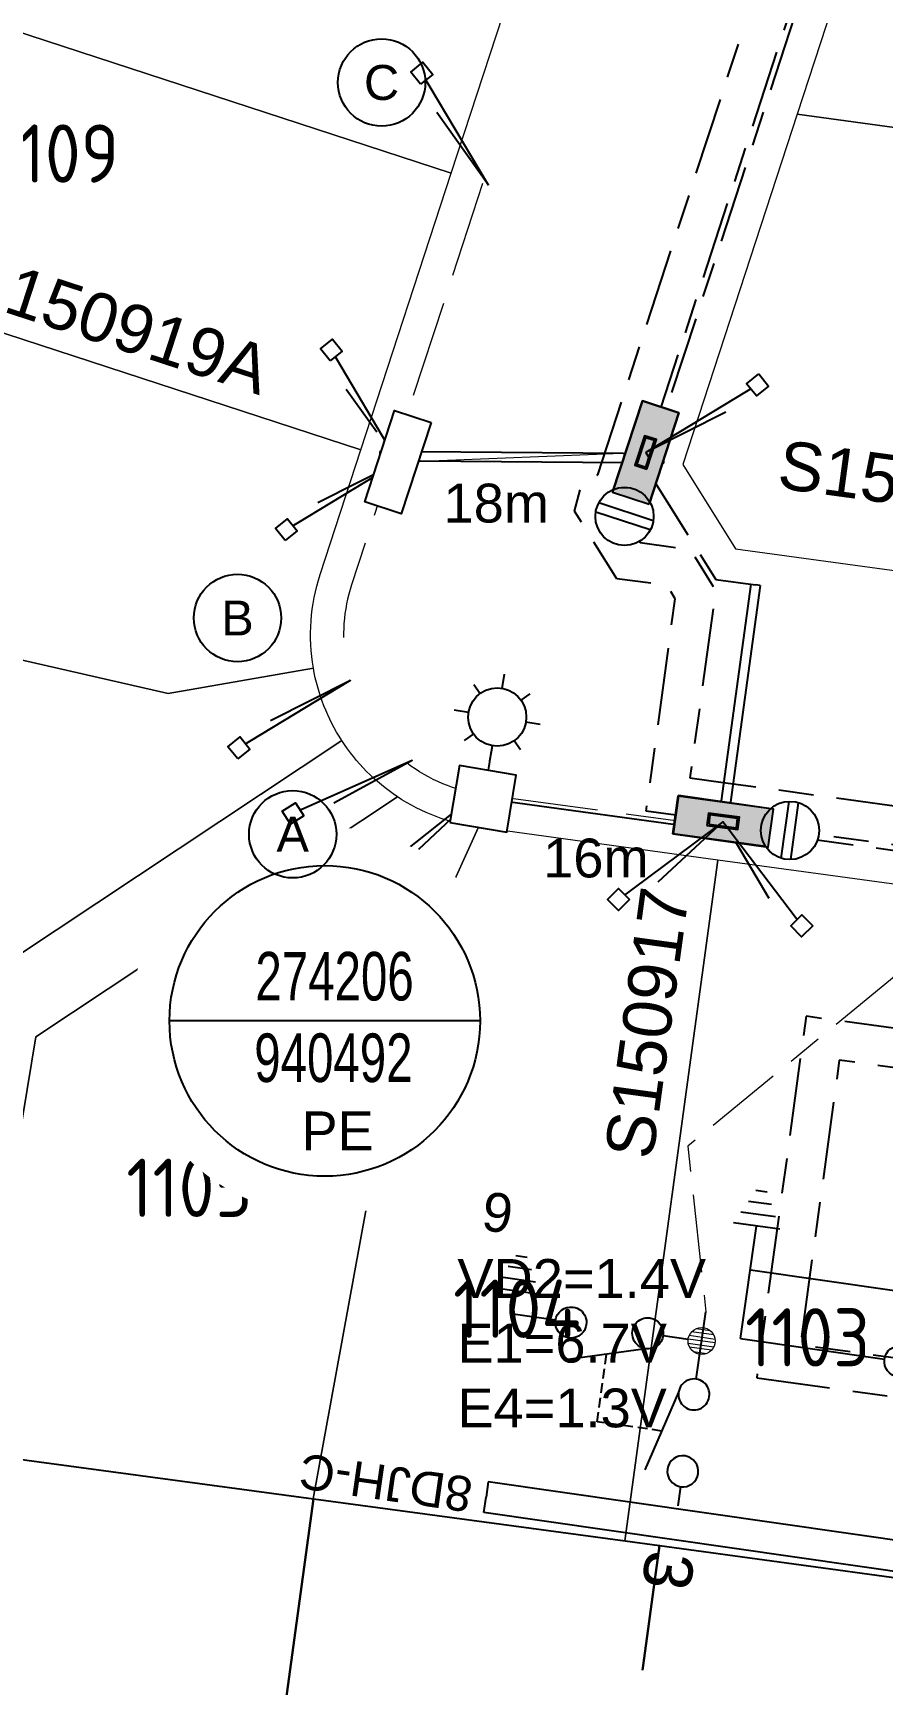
# Model space of a CAD drawing. Header units: metres. Extents: x 281839 to 283900, y 6133059 to 6135046.
# Drawn here: x 281914.6 to 281958.4, y 6134394 to 6134479.1 of the extents above; entities that cross this region are included whole.
import ezdxf
from ezdxf.enums import TextEntityAlignment as Align

# ---------------------------------------------------------------- set-up
doc = ezdxf.new("R2010")
doc.units = ezdxf.units.M
for name, pattern in [('A', [0]), ('Cable Exist UG', [8.2, 4, -1.2, 1.8, -1.2]), ('CENTERX2', [4, 2.5, -0.5, 0.5, -0.5]), ('Dash', [5, 3, -2]), ('DASHED', [0.75, 0.5, -0.25]), ('IE Trench LV', [6.5, 5, -1.5])]:
    doc.linetypes.add(name, pattern=pattern)
for name, color, linetype in [('_User Stage 5 Site Plan', 255, 'Continuous'), ('_User Stage 6 HV', 7, 'Continuous'), ('_User Stage 8 LV', 7, 'Continuous'), ('_User Stage 8 Pillars', 7, 'Continuous'), ('_User Stage 8 Trench', 7, 'Continuous'), ('_User Steg 7 Trench', 255, 'Continuous'), ('Equip_LV_NEW', 2, 'Continuous'), ('Equip_SP_SL_NEW', 2, 'Continuous'), ('Mains_LV_New_R17', 2, 'Continuous'), ('Mains_LV_New_T94', 2, 'Continuous'), ('Notes_LV_MISC', 7, 'Continuous'), ('Notes_SL_MISC', 7, 'Continuous'), ('Notes_SP_NEW', 2, 'Continuous'), ('Panels_LV_SL_NEW', 2, 'Continuous'), ('Services_SP_NEW', 2, 'Continuous'), ('Services_SP_NEW_UG', 2, 'Continuous'), ('SupportsUG_SP_LV_SL_NEW', 2, 'Continuous'), ('Trench_SP_NEW', 2, 'Continuous')]:
    doc.layers.add(name, color=color, linetype=linetype)
doc.layers.add('Cadastre Developer_SP_NEW', color=2, linetype='Continuous', lineweight=5)
doc.styles.add('ARIAL', font='arial.ttf', dxfattribs={"height": 2})
doc.styles.add('iecARIAL', font='arial.ttf', dxfattribs={"height": 2})
doc.styles.add('LotNum', font='isocp.shx', dxfattribs={"height": 1.8})
doc.styles.add('POLE_LABEL', font='arial.ttf')
doc.styles.add('SL_LABEL', font='arial.ttf')
doc.styles.get("Standard").update_dxf_attribs({"font": 'arial.ttf'})
doc.styles.add('SWG_LABEL', font='arial.ttf')
doc.styles.add('SWITCH_LABEL', font='arial.ttf', dxfattribs={"height": 2.5})
doc.linetypes.add('Cable 1', pattern='A,7,-3,["//",Standard,S=1.5,R=0,X=-2.1,Y=-0.7],-0.001', length=10.001)
doc.linetypes.add('Cable 5', pattern='A,10,-1,["o",Standard,S=2,R=0,X=-1,Y=-0.7],-1e-05,["o",Standard,S=2,R=0,X=-0.2,Y=-0.7],-1.2', length=12.20001)
doc.linetypes.add('Cable New UG', pattern='A,7,-0.25,["x",Standard,S=2,R=0,X=0.2,Y=-0.8],-2.1', length=9.35)
doc.linetypes.add('IE Trench HV', pattern='A,7,-0.2,["/",Standard,S=3,R=0,X=0.6,Y=-1.4],-2.5', length=9.7)

# ---------------------------------------------------------------- blocks, each defined once
blk = doc.blocks.new('SWG_SIE_SU_NEW')
blk.add_line((5.808, 0.79), (1.594, 1.938))
at = {"linetype": 'A', "lineweight": 0}
for p, q in [((7.981, 0.347), (7.98, -0.368)), ((8.18, -0.584), (8.181, 0.562)), ((8.381, 0.659), (8.379, -0.682)), ((8.579, -0.712), (8.581, 0.688)), ((8.781, 0.659), (8.779, -0.683)), ((8.98, -0.588), (8.981, 0.564)), ((9.181, 0.351), (9.18, -0.376))]:
    blk.add_line(p, q, dxfattribs=at)
at = {"linetype": 'DASHED'}
blk.add_lwpolyline([(3.701, 1.364), (3.701, 4.733), (7.222, 4.733)], dxfattribs=at)
for points in [[(1, 0), (0, 0)], [(6.6, -0.012), (10.1, -0.012)]]:
    blk.add_lwpolyline(points)
for points in [[(1.798, -0.802, 1), (1.802, 0.798, 1)], [(5.798, -0.81, 1), (5.802, 0.79, 1)]]:
    blk.add_lwpolyline(points, format="xyb", close=True)
at = {"linetype": 'A', "lineweight": 0}
blk.add_circle((8.582, -0.012), 0.7, dxfattribs=at)
at = {"style": 'SWG_LABEL', "flags": 8}
blk.add_attdef('ASSET_NUM', text='', height=2.5, rotation=179.95437, dxfattribs=at).set_placement((-2.4, 0.012), align=Align.MIDDLE_LEFT)
at = {"flags": 1}
blk.add_attdef('Z', (0, 0), '', height=0.2, dxfattribs=at)
at = {"style": 'SWITCH_LABEL', "flags": 9}
blk.add_attdef('STREET_CODE', text='', height=0.2, dxfattribs=at).set_placement((0, 0), align=Align.MIDDLE_LEFT)
at = {"flags": 9}
for tag, p in [('ORIENTATION', (0, -0.2)), ('SUBURB', (0, -0.8)), ('USAGE', (0, -0.6)), ('PARENT', (0, -0.4)), ('OWNED_BY', (-0.007, -1.617)), ('STREETNAME', (0, -1)), ('LOCATION', (0, -1.2)), ('NOTES', (0, -1.4)), ('OPERATED_BY', (-0.013, -1.84)), ('MAINTAINED_BY', (-0.015, -2.047))]:
    blk.add_attdef(tag, text='', height=0.2, dxfattribs=at).set_placement(p, align=Align.MIDDLE_LEFT)
blk = doc.blocks.new('SWG_SIE_TRS_ES_1_NEW')
for p, q in [((-6.103, 4.327), (-1.804, 5.547)), ((-6.103, 0.747), (-1.804, 1.966)), ((5.301, -2.29), (7.701, -2.285)), ((5.603, -2.89), (7.403, -2.886)), ((5.904, -3.489), (7.104, -3.486)), ((6.205, -4.088), (6.805, -4.087))]:
    blk.add_line(p, q)
for points in [[(-5.789, 2.759, -1), (-5.793, 4.359, -1)], [(-1.789, 2.767, -1), (-1.793, 4.367, -1)], [(-5.789, -0.821, -1), (-5.793, 0.779, -1)], [(-1.789, -0.813, -1), (-1.793, 0.787, -1)]]:
    blk.add_lwpolyline(points, format="xyb", close=True)
for points in [[(-6.591, 3.558), (-7.891, 3.558)], [(6.501, 3.569), (-0.991, 3.569)], [(6.501, 3.569), (6.501, -2.288)], [(-6.591, -0.023), (-7.891, -0.023)], [(6.501, -0.012), (-0.991, -0.012)]]:
    blk.add_lwpolyline(points)
at = {"flags": 1}
blk.add_attdef('Z', (0, 0), '', height=0.2, dxfattribs=at)
at = {"style": 'SWITCH_LABEL', "flags": 9}
blk.add_attdef('STREET_CODE', text='', height=0.2, dxfattribs=at).set_placement((0, -0.2), align=Align.MIDDLE_LEFT)
at = {"flags": 9}
for tag, p in [('ORIENTATION', (0, -0.4)), ('USAGE', (0, -0.8)), ('PARENT', (0, -0.6)), ('SUBURB', (0, -1)), ('STREETNAME', (0, -1.2)), ('LOCATION', (0, -1.4)), ('NOTES', (0, -1.6)), ('OWNED_BY', (0.012, -1.804)), ('OPERATED_BY', (0.005, -2.026)), ('MAINTAINED_BY', (0.004, -2.233))]:
    blk.add_attdef(tag, text='', height=0.2, dxfattribs=at).set_placement(p, align=Align.MIDDLE_LEFT)
at = {"style": 'SWG_LABEL', "flags": 8}
blk.add_attdef('ASSET_NUM', text='', height=2.5, dxfattribs=at).set_placement((-1.812, -2.264), align=Align.MIDDLE_CENTER)
blk = doc.blocks.new('SWG_SIE_ES_NEW')
for p, q in [((-5.793, 0.779), (-1.793, 1.926)), ((0.012, -1.212), (2.412, -1.207)), ((0.313, -1.811), (2.113, -1.807)), ((0.614, -2.41), (1.814, -2.408)), ((0.915, -3.01), (1.515, -3.008))]:
    blk.add_line(p, q)
for points in [[(-5.789, -0.821, -1), (-5.793, 0.779, -1)], [(-1.789, -0.813, -1), (-1.793, 0.787, -1)]]:
    blk.add_lwpolyline(points, format="xyb", close=True)
for points in [[(-6.591, -0.023), (-7.891, -0.023)], [(-0.991, -0.012), (1.212, -0.012), (1.212, -1.209)]]:
    blk.add_lwpolyline(points)
at = {"flags": 1}
blk.add_attdef('Z', (0, 0), '', height=0.2, dxfattribs=at)
at = {"style": 'SWITCH_LABEL', "flags": 9}
blk.add_attdef('STREET_CODE', text='', height=0.2, dxfattribs=at).set_placement((0, -0.2), align=Align.MIDDLE_LEFT)
at = {"flags": 9}
for tag, p in [('ORIENTATION', (0, -0.4)), ('USAGE', (0, -0.8)), ('PARENT', (0, -0.6)), ('SUBURB', (0, -1)), ('STREETNAME', (0, -1.2)), ('OWNED_BY', (0.004, -1.783)), ('LOCATION', (0, -1.4)), ('NOTES', (0, -1.6)), ('OPERATED_BY', (-0.003, -2.005)), ('MAINTAINED_BY', (-0.004, -2.212))]:
    blk.add_attdef(tag, text='', height=0.2, dxfattribs=at).set_placement(p, align=Align.MIDDLE_LEFT)
at = {"style": 'ARIAL', "flags": 8}
blk.add_attdef('ASSET_NUM', text='', height=2, dxfattribs=at).set_placement((14.296, -5.086), align=Align.MIDDLE_RIGHT)
blk = doc.blocks.new('*U133')
for p, q in [((-1.6, 0), (-1.6, 54.053)), ((-1.6, 54.053), (-0.8, 54.053)), ((0, 54.053), (-0.8, 54.053)), ((0, 0), (0, 54.053)), ((-1.6, 0), (-0.8, 0)), ((0, 0), (-0.8, 0))]:
    blk.add_line(p, q)
at = {"style": 'ARIAL'}
blk.add_attdef('SWG_TYPE', text='', height=1.8, rotation=90, dxfattribs=at).set_placement((-0.8, 54.798), align=Align.MIDDLE_LEFT)
blk.add_attdef('SUB_TYPE', text='', height=1.8, rotation=90, dxfattribs=at).set_placement((-0.8, -0.757), align=Align.MIDDLE_RIGHT)
blk = doc.blocks.new('*U181')
for tag, height, flags, p in [('ASSET_NUM', 2.5, 8, (2, 4)), ('STREET_CODE', 0.2, 9, (1.5, 2)), ('OWNED_BY', 0.2, 9, (1.5, 1.8)), ('OPERATED_BY', 0.2, 9, (1.5, 1.6))]:
    blk.add_attdef(tag, text='', height=height, dxfattribs=dict(flags=flags)).set_placement(p, align=Align.MIDDLE_LEFT)
blk.add_wipeout([(-2.475, 0.99), (2.475, 0.99), (2.475, -0.99), (-2.475, -0.99)])
at = {"lineweight": -3}
blk.add_lwpolyline([(-2.475, 0.99), (2.475, 0.99), (2.475, -0.99), (-2.475, -0.99)], close=True, dxfattribs=at)
for tag, flags, p in [('STATE', 9, (1.5, 1.2)), ('SUPPORT_TYPE', 9, (1.5, 1)), ('USAGE', 9, (1.5, 0.8)), ('MAINTAINED_BY', 9, (1.5, 1.4)), ('SUBURB', 9, (1.5, 0.2)), ('STREETNAME', 9, (1.5, 0)), ('LEGEND', 9, (1.5, 0.6)), ('PARENT', 9, (1.5, 0.4)), ('Z', 1, (1.5, -0.6)), ('LOCATION', 9, (1.5, -0.2)), ('NOTES', 9, (1.5, -0.4))]:
    blk.add_attdef(tag, text='', height=0.2, dxfattribs=dict(flags=flags)).set_placement(p, align=Align.MIDDLE_LEFT)
blk = doc.blocks.new('*U180')
for tag, p, flags in [('CONSTRUCTED_VOLTAGE', (0.889, -2.374), 9), ('ACTUAL_STATUS', (0.903, -2.609), 9), ('OPERATED_BY', (0.865, -3.08), 9), ('OWNED_BY', (0.879, -3.371), 9), ('MAINTAINED_BY', (0.889, -2.845), 9), ('STATE', (0.863, -4.313), 9), ('ORIENTATION', (0.871, -3.617), 9), ('USAGE', (0.883, -3.864), 9), ('NOTES', (0.883, -4.064), 1), ('SWITCH_TYPE', (0.863, -4.557), 9), ('Z', (0.874, -5.059), 9), ('LEGEND', (0.874, -4.819), 9)]:
    blk.add_attdef(tag, p, '', height=0.2, dxfattribs=dict(flags=flags))
blk.add_wipeout([(-1.056, 1.057), (-1.18, 0.916), (-1.286, 0.761), (-1.371, 0.594), (-1.435, 0.417), (-1.476, 0.234), (-1.493, 0.047), (-1.487, -0.14), (-1.458, -0.326), (-1.406, -0.506), (-1.331, -0.678), (-1.236, -0.839), (-1.121, -0.988), (-0.988, -1.12), (-0.84, -1.235), (-0.679, -1.331), (-0.506, -1.406), (-0.326, -1.458), (-0.141, -1.487), (0.047, -1.493), (0.233, -1.476), (0.416, -1.435), (0.593, -1.371), (0.76, -1.286), (0.915, -1.181), (1.056, -1.057), (1.18, -0.916), (1.286, -0.761), (1.371, -0.594), (1.435, -0.417), (1.476, -0.234), (1.493, -0.047), (1.487, 0.14), (1.458, 0.326), (1.406, 0.506), (1.331, 0.678), (1.236, 0.839), (1.121, 0.988), (0.988, 1.12), (0.84, 1.235), (0.679, 1.331), (0.506, 1.406), (0.326, 1.458), (0.141, 1.487), (-0.047, 1.493), (-0.233, 1.476), (-0.416, 1.435), (-0.593, 1.371), (-0.76, 1.286), (-0.915, 1.181)])
for p, q in [((-0.25, -1.479), (-0.25, 1.479)), ((0.25, -1.479), (0.25, 1.479))]:
    blk.add_line(p, q)
blk.add_circle((0, 0), 1.5)
at = {"flags": 9}
blk.add_attdef('TYPE', text='', height=0.2, dxfattribs=at).set_placement((0.881, -1.447), align=Align.MIDDLE_LEFT)
for tag, p in [('OPERATING_VOLTAGE', (0.891, -1.822)), ('NO_PHASES', (0.881, -2.099))]:
    blk.add_attdef(tag, p, '', height=0.2, dxfattribs=at)
blk = doc.blocks.new('PANEL_NEW')
at = {"layer": 'Panels_LV_SL_NEW'}
h = blk.add_hatch(color=256, dxfattribs=at)
h.paths.add_polyline_path([(-0.8, -0.32), (0.8, -0.32), (0.8, 0.32), (-0.8, 0.32)])
h.paths.add_polyline_path([(-0.72, 0.24), (0.72, 0.24), (0.72, -0.24), (-0.72, -0.24)], flags=16)
for points in [[(-0.8, -0.32), (0.8, -0.32), (0.8, 0.32), (-0.8, 0.32)], [(-0.72, -0.24), (0.72, -0.24), (0.72, 0.24), (-0.72, 0.24)]]:
    blk.add_lwpolyline(points, close=True)
for tag, flags, p in [('CONNECTOR_TYPE', 9, (1.5, 0)), ('OPERATING_VOLTAGE', 9, (1.5, -0.6)), ('ORIENTATION', 9, (1.5, -0.8)), ('CONSTRUCTED_VOLTAGE', 9, (1.5, -0.2)), ('NO_PHASES', 9, (1.5, -0.4)), ('OWNED_BY', 9, (1.5, -1)), ('OPERATED_BY', 9, (1.5, -1.2)), ('STATE', 9, (1.5, -1.6)), ('USAGE', 9, (1.5, -1.8)), ('MAINTAINED_BY', 9, (1.5, -1.4)), ('Z', 1, (1.5, -2.2)), ('NOTES', 9, (1.5, -2))]:
    blk.add_attdef(tag, text='', height=0.2, dxfattribs=dict(flags=flags)).set_placement(p, align=Align.MIDDLE_LEFT)
blk = doc.blocks.new('*U168')
blk.add_blockref('*U181', (0, 2.01))
for tag, flags, p in [('OWNED_BY', 9, (1.5, -0.2)), ('OPERATED_BY', 9, (1.5, -0.4)), ('STATE', 9, (1.5, -0.8)), ('MAINTAINED_BY', 9, (1.5, -0.6)), ('SUPPORT_TYPE', 9, (1.5, -1)), ('SUBURB', 9, (1.5, -1.8)), ('USAGE', 9, (1.5, -1.2)), ('LEGEND', 9, (1.5, -1.4)), ('PARENT', 9, (1.5, -1.6)), ('Z', 1, (1.5, -2.6)), ('STREETNAME', 9, (1.5, -2)), ('LOCATION', 9, (1.5, -2.2)), ('NOTES', 9, (1.5, -2.4))]:
    blk.add_attdef(tag, text='', height=0.2, dxfattribs=dict(flags=flags)).set_placement(p, align=Align.MIDDLE_LEFT)
for name, p in [('*U180', (3.471, 2.01)), ('PANEL_NEW', (0, 2.01))]:
    blk.add_blockref(name, p)
for tag, height, flags, p in [('ASSET_NUM', 2.5, 8, (2, 4.781)), ('STREET_CODE', 0.2, 9, (1.5, 0))]:
    blk.add_attdef(tag, text='', height=height, dxfattribs=dict(flags=flags)).set_placement(p, align=Align.MIDDLE_LEFT)
blk = doc.blocks.new('*U131')
blk.add_blockref('*U181', (0, 2.01))
for tag, flags, p in [('STREET_CODE', 9, (1.5, 0)), ('OWNED_BY', 9, (1.5, -0.2)), ('OPERATED_BY', 9, (1.5, -0.4)), ('STATE', 9, (1.5, -0.8)), ('MAINTAINED_BY', 9, (1.5, -0.6)), ('SUPPORT_TYPE', 9, (1.5, -1)), ('SUBURB', 9, (1.5, -1.8)), ('USAGE', 9, (1.5, -1.2)), ('LEGEND', 9, (1.5, -1.4)), ('PARENT', 9, (1.5, -1.6)), ('Z', 1, (1.5, -2.6)), ('STREETNAME', 9, (1.5, -2)), ('LOCATION', 9, (1.5, -2.2)), ('NOTES', 9, (1.5, -2.4))]:
    blk.add_attdef(tag, text='', height=0.2, dxfattribs=dict(flags=flags)).set_placement(p, align=Align.MIDDLE_LEFT)
for name, p in [('*U180', (-3.471, 2.024)), ('PANEL_NEW', (0, 2.01))]:
    blk.add_blockref(name, p)
at = {"flags": 8}
blk.add_attdef('ASSET_NUM', text='', height=2.5, dxfattribs=at).set_placement((2, 4.781), align=Align.MIDDLE_LEFT)
blk = doc.blocks.new('*U135')
for tag, flags, p in [('SUBURB', 9, (1.5, 0.2)), ('STREETNAME', 9, (1.5, 0)), ('PARENT', 9, (1.5, 0.4)), ('Z', 1, (1.5, -0.6)), ('LOCATION', 9, (1.5, -0.2)), ('NOTES', 9, (1.5, -0.4))]:
    blk.add_attdef(tag, text='', height=0.2, dxfattribs=dict(flags=flags)).set_placement(p, align=Align.MIDDLE_LEFT)
blk.add_wipeout([(-2.475, 3), (2.475, 3), (2.475, 1.02), (-2.475, 1.02)])
at = {"lineweight": -3}
blk.add_lwpolyline([(-2.475, 3), (2.475, 3), (2.475, 1.02), (-2.475, 1.02)], close=True, dxfattribs=at)
for tag, height, flags, p in [('ASSET_NUM', 2.5, 8, (2, 4)), ('STREET_CODE', 0.2, 9, (1.5, 2)), ('OWNED_BY', 0.2, 9, (1.5, 1.8)), ('OPERATED_BY', 0.2, 9, (1.5, 1.6)), ('STATE', 0.2, 9, (1.5, 1.2)), ('SUPPORT_TYPE', 0.2, 9, (1.5, 1)), ('USAGE', 0.2, 9, (1.5, 0.8)), ('MAINTAINED_BY', 0.2, 9, (1.5, 1.4)), ('LEGEND', 0.2, 9, (1.5, 0.6))]:
    blk.add_attdef(tag, text='', height=height, dxfattribs=dict(flags=flags)).set_placement(p, align=Align.MIDDLE_LEFT)
blk = doc.blocks.new('CCP_NEW')
for tag, flags, p in [('CCP_TYPE', 9, (1.5, 0)), ('ORIENTATION', 9, (1.5, -0.2)), ('USAGE', 9, (1.5, -0.4)), ('LEGEND', 9, (1.5, -0.6)), ('LIFE_SUPPORT', 9, (1.5, -0.8)), ('STATE', 9, (1.5, -1)), ('OWNED_BY', 9, (1.5, -1.2)), ('OPERATED_BY', 9, (1.5, -1.4)), ('OPERATING_VOLTAGE', 9, (1.5, -1.8)), ('MAINTAINED_BY', 9, (1.5, -1.6)), ('Z', 1, (1.5, -2.4)), ('CONSTRUCTED_VOLTAGE', 9, (1.5, -2)), ('NUMBER_OF_PHASES', 9, (1.5, -2.2))]:
    blk.add_attdef(tag, text='', height=0.2, dxfattribs=dict(flags=flags)).set_placement(p, align=Align.MIDDLE_LEFT)
blk.add_wipeout([(0, 0.566), (0.566, 0), (0, -0.566), (-0.566, 0)])
blk.add_lwpolyline([(-0.566, 0), (0, 0.566), (0.566, 0), (0, -0.566), (-0.566, 0)])
blk = doc.blocks.new('*U127')
blk.add_hatch(color=256).paths.add_polyline_path([(-2.475, 3), (-2.475, 1.02), (2.475, 1.02), (2.475, 3)])
blk.add_lwpolyline([(-2.475, 1.02), (2.475, 1.02), (2.475, 3), (-2.475, 3)], close=True)
at = {"style": 'iecARIAL', "flags": 8}
blk.add_attdef('ASSET_NUM', (1.5, 3.5), '', height=2.5, dxfattribs=at)
for tag, p, flags in [('OWNED_BY', (0, -0.2), 9), ('STATE', (0, -0.4), 9), ('SUPPORT_TYPE', (0, -0.6), 9), ('USAGE', (0, -0.8), 9), ('LEGEND', (0, -1), 9), ('STREETNAME', (0, -1.8), 9), ('LOCATION', (0, -1.2), 9), ('NOTES', (0, -1.4), 9), ('PARENT', (0, -1.6), 9), ('SUBURB', (0, -2), 1)]:
    blk.add_attdef(tag, p, '', height=0.2, dxfattribs=dict(flags=flags))
blk = doc.blocks.new('COLUMN_NEW')
for tag, height, flags, p in [('ASSET_NUM', 2.5, 8, (2, 2)), ('LOCATION', 0.2, 9, (1.5, -2.2)), ('NOTES', 0.2, 9, (1.5, -2.4)), ('LABEL_ALIGNMENT', 0.2, 9, (1.5, -2.6)), ('Z', 0.2, 1, (1.5, -2.8))]:
    blk.add_attdef(tag, text='', height=height, dxfattribs=dict(flags=flags)).set_placement(p, align=Align.MIDDLE_LEFT)
blk.add_wipeout([(-1.485, -1.485), (1.485, -1.485), (1.485, 1.485), (-1.485, 1.485)])
at = {"lineweight": -3}
blk.add_lwpolyline([(-1.485, -1.485), (1.485, -1.485), (1.485, 1.485), (-1.485, 1.485)], close=True, dxfattribs=at)
at = {"style": 'POLE_LABEL', "flags": 9}
blk.add_attdef('STRUCTURE_PLANT_NUMBER', text='', height=0.2, dxfattribs=at).set_placement((1.5, 0.242), align=Align.MIDDLE_LEFT)
at = {"flags": 9}
for tag, p in [('STREET_CODE', (1.5, 0)), ('OWNED_BY', (1.5, -0.4)), ('OPERATED_BY', (1.5, -0.6)), ('COLUMN_TYPE', (1.5, -0.2)), ('MAINTAINED_BY', (1.5, -0.8)), ('STATE', (1.5, -1)), ('SUBURB', (1.5, -1.8)), ('USAGE', (1.5, -1.2)), ('LEGEND', (1.5, -1.4)), ('PARENT', (1.5, -1.6)), ('STREETNAME', (1.5, -2))]:
    blk.add_attdef(tag, text='', height=0.2, dxfattribs=at).set_placement(p, align=Align.MIDDLE_LEFT)
blk = doc.blocks.new('SL_LANTERN_NEW')
blk.add_line((0, 0), (0, 0))
for tag, p, flags in [('Z', (0, 0), 1), ('OPERATED_BY', (0, -9.607), 9)]:
    blk.add_attdef(tag, p, '', height=0.2, dxfattribs=dict(flags=flags))
at = {"style": 'SL_LABEL', "flags": 9}
blk.add_attdef('STREET_CODE', text='', height=0.2, dxfattribs=at).set_placement((0, -0.2), align=Align.MIDDLE_LEFT)
for tag, height, flags, p in [('CONSTRUCTED_VOLTAGE', 0.2, 9, (0, -0.4)), ('CONTROL_TYPE', 0.2, 9, (0, -0.6)), ('LANTERN_PURPOSE', 0.2, 9, (0, -0.8)), ('OPERATING_VOLTAGE', 0.2, 9, (0, -1.4)), ('ORIENTATION', 0.2, 9, (0, -1.6)), ('OWNED_BY', 0.2, 9, (0, -1.8)), ('LANTERN_TYPE', 0.2, 9, (0, -1)), ('NO_PHASES', 0.2, 9, (0, -1.2)), ('LNUMBER', 2.5, 8, (1.2, -2.8)), ('STATE', 0.2, 9, (0, -2)), ('CEXIST', 0.2, 9, (0, -2.4)), ('CNEW', 0.2, 9, (0, -2.6)), ('USAGE', 0.2, 9, (0, -2.2)), ('CNUMBER', 0.2, 9, (0, -2.8)), ('CREMOVE', 0.2, 9, (0, -3)), ('CREPLACE', 0.2, 9, (0, -3.2)), ('LKINGHEIGHT', 0.2, 9, (0, -3.4)), ('LBRACKET', 0.2, 9, (0, -3.6)), ('LBRACKETVOCAB', 0.2, 9, (0, -3.8)), ('LCATEGORY', 0.2, 9, (0, -4)), ('LCHARGE1', 0.2, 9, (0, -4.2)), ('LCHARGE1PERCENT', 0.2, 9, (0, -4.4)), ('LCHARGE2', 0.2, 9, (0, -4.6)), ('LCHARGE2PERCENT', 0.2, 9, (0, -4.8)), ('LCHARGE3', 0.2, 9, (0, -5)), ('LCHARGE3PERCENT', 0.2, 9, (0, -5.2)), ('LEXIST', 0.2, 9, (0, -5.4)), ('LLAMP', 0.2, 9, (0, -5.6)), ('LLAMPVOCAB', 0.2, 9, (0, -5.8)), ('LMAST', 0.2, 9, (0, -6)), ('LMASTVOCAB', 0.2, 9, (0, -6.2)), ('LNEW', 0.2, 9, (0, -6.4)), ('LANTNUMBER', 0.2, 9, (0, -6.6)), ('LOUTREACH', 0.2, 9, (0, -7)), ('LOUTREACHVOCAB', 0.2, 9, (0, -7.2)), ('LRATECODE', 0.2, 9, (0, -7.4)), ('LREMOVE', 0.2, 9, (0, -7.6)), ('SUBURB', 0.2, 9, (0, -8.6)), ('LREPLACE', 0.2, 9, (0, -7.8)), ('LTYPE', 0.2, 9, (0, -8)), ('LTYPEVOCAB', 0.2, 9, (0, -8.2)), ('LEGEND', 0.2, 9, (0, -8.4)), ('STREETNAME', 0.2, 9, (0, -8.8)), ('LOCATION', 0.2, 9, (0, -9)), ('NOTES', 0.2, 9, (0, -9.2)), ('MAINTAINED_BY', 0.2, 9, (0, -9.863))]:
    blk.add_attdef(tag, text='', height=height, dxfattribs=dict(flags=flags)).set_placement(p, align=Align.MIDDLE_LEFT)
blk.add_wipeout([(0, 6.468), (1.458, 5.676), (2.25, 4.218), (1.458, 2.759), (0, 1.865), (-1.459, 2.759), (-2.25, 4.218), (-1.459, 5.676)])
for p, q in [((0, 5.718), (0, 6.468)), ((-1.459, 5.676), (-1.061, 5.278)), ((1.458, 5.676), (1.06, 5.278)), ((-2.25, 4.218), (-1.5, 4.218)), ((1.5, 4.218), (2.25, 4.218)), ((-1.459, 2.759), (-1.061, 3.157)), ((0, 0), (0, 2.721)), ((1.458, 2.759), (1.06, 3.157))]:
    blk.add_line(p, q)
blk.add_circle((0, 4.218), 1.5)
at = {"style": 'SL_LABEL', "flags": 8}
blk.add_attdef('ASSET_NUM', text='', height=2.5, dxfattribs=at).set_placement((2, 2), align=Align.MIDDLE_LEFT)
blk = doc.blocks.new('SLANTERN_NUM_EXT')
blk.add_wipeout([(-0.314, 10), (-0.942, 9.961), (-1.565, 9.882), (-2.183, 9.764), (-2.791, 9.608), (-3.389, 9.413), (-3.973, 9.182), (-4.542, 8.914), (-5.093, 8.612), (-5.624, 8.275), (-6.132, 7.905), (-6.616, 7.505), (-7.075, 7.075), (-7.505, 6.616), (-7.905, 6.132), (-8.275, 5.624), (-8.612, 5.093), (-8.914, 4.542), (-9.182, 3.973), (-9.413, 3.389), (-9.608, 2.791), (-9.764, 2.183), (-9.882, 1.565), (-9.961, 0.942), (-10, 0.314), (-10, -0.314), (-9.961, -0.942), (-9.882, -1.565), (-9.764, -2.183), (-9.608, -2.791), (-9.413, -3.389), (-9.182, -3.973), (-8.914, -4.542), (-8.612, -5.093), (-8.275, -5.624), (-7.905, -6.132), (-7.505, -6.616), (-7.075, -7.075), (-6.616, -7.505), (-6.132, -7.905), (-5.624, -8.275), (-5.093, -8.612), (-4.542, -8.914), (-3.973, -9.182), (-3.389, -9.413), (-2.791, -9.608), (-2.183, -9.764), (-1.565, -9.882), (-0.942, -9.961), (-0.314, -10), (0.314, -10), (0.942, -9.961), (1.565, -9.882), (2.183, -9.764), (2.791, -9.608), (3.389, -9.413), (3.973, -9.182), (4.542, -8.914), (5.093, -8.612), (5.624, -8.275), (6.132, -7.905), (6.616, -7.505), (7.075, -7.075), (7.505, -6.616), (7.905, -6.132), (8.275, -5.624), (8.612, -5.093), (8.914, -4.542), (9.182, -3.973), (9.413, -3.389), (9.608, -2.791), (9.764, -2.183), (9.882, -1.565), (9.961, -0.942), (10, -0.314), (10, 0.314), (9.961, 0.942), (9.882, 1.565), (9.764, 2.183), (9.608, 2.791), (9.413, 3.389), (9.182, 3.973), (8.914, 4.542), (8.612, 5.093), (8.275, 5.624), (7.905, 6.132), (7.505, 6.616), (7.075, 7.075), (6.616, 7.505), (6.132, 7.905), (5.624, 8.275), (5.093, 8.612), (4.542, 8.914), (3.973, 9.182), (3.389, 9.413), (2.791, 9.608), (2.183, 9.764), (1.565, 9.882), (0.942, 9.961), (0.314, 10)])
at = {"linetype": 'Dash', "lineweight": 40, "ltscale": 0.7}
blk.add_line((8, 0), (-8, 0), dxfattribs=at)
blk.add_circle((0, 0), 8, dxfattribs=at)
at = {"lineweight": 40, "width": 0.7}
for tag, p in [('SNUMBER', (0.505, 1.051)), ('CNUMBER', (0.444, -3.148))]:
    blk.add_attdef(tag, text='', height=2.5, dxfattribs=at).set_placement(p, align=Align.CENTER)
at = {"lineweight": 40, "flags": 1}
blk.add_attdef('Z', (0, 0), '', height=0.2, dxfattribs=at)
blk = doc.blocks.new('SLANTERN_NUM_NEW')
blk.add_line((0, 0), (8, 0))
at = {"flags": 1}
blk.add_attdef('Z', (0, 0), '', height=0.2, dxfattribs=at)
blk.add_wipeout([(-0.314, 10), (-0.942, 9.961), (-1.565, 9.882), (-2.183, 9.764), (-2.791, 9.608), (-3.389, 9.413), (-3.973, 9.182), (-4.542, 8.914), (-5.093, 8.612), (-5.624, 8.275), (-6.132, 7.905), (-6.616, 7.505), (-7.075, 7.075), (-7.505, 6.616), (-7.905, 6.132), (-8.275, 5.624), (-8.612, 5.093), (-8.914, 4.542), (-9.182, 3.973), (-9.413, 3.389), (-9.608, 2.791), (-9.764, 2.183), (-9.882, 1.565), (-9.961, 0.942), (-10, 0.314), (-10, -0.314), (-9.961, -0.942), (-9.882, -1.565), (-9.764, -2.183), (-9.608, -2.791), (-9.413, -3.389), (-9.182, -3.973), (-8.914, -4.542), (-8.612, -5.093), (-8.275, -5.624), (-7.905, -6.132), (-7.505, -6.616), (-7.075, -7.075), (-6.616, -7.505), (-6.132, -7.905), (-5.624, -8.275), (-5.093, -8.612), (-4.542, -8.914), (-3.973, -9.182), (-3.389, -9.413), (-2.791, -9.608), (-2.183, -9.764), (-1.565, -9.882), (-0.942, -9.961), (-0.314, -10), (0.314, -10), (0.942, -9.961), (1.565, -9.882), (2.183, -9.764), (2.791, -9.608), (3.389, -9.413), (3.973, -9.182), (4.542, -8.914), (5.093, -8.612), (5.624, -8.275), (6.132, -7.905), (6.616, -7.505), (7.075, -7.075), (7.505, -6.616), (7.905, -6.132), (8.275, -5.624), (8.612, -5.093), (8.914, -4.542), (9.182, -3.973), (9.413, -3.389), (9.608, -2.791), (9.764, -2.183), (9.882, -1.565), (9.961, -0.942), (10, -0.314), (10, 0.314), (9.961, 0.942), (9.882, 1.565), (9.764, 2.183), (9.608, 2.791), (9.413, 3.389), (9.182, 3.973), (8.914, 4.542), (8.612, 5.093), (8.275, 5.624), (7.905, 6.132), (7.505, 6.616), (7.075, 7.075), (6.616, 7.505), (6.132, 7.905), (5.624, 8.275), (5.093, 8.612), (4.542, 8.914), (3.973, 9.182), (3.389, 9.413), (2.791, 9.608), (2.183, 9.764), (1.565, 9.882), (0.942, 9.961), (0.314, 10)])
at = {"linetype": 'Continuous'}
blk.add_line((8, 0), (-8, 0), dxfattribs=at)
blk.add_circle((0, 0), 8, dxfattribs=at)
at = {"width": 0.7}
for tag, p in [('SNUMBER', (0.505, 1.051)), ('CNUMBER', (0.444, -3.148))]:
    blk.add_attdef(tag, text='', height=2.5, dxfattribs=at).set_placement(p, align=Align.CENTER)
at = {"layer": 'Notes_LV_MISC', "linetype": 'Continuous', "insert": (-1.204, -4.664), "char_height": 2, "attachment_point": 1, "style": 'iecARIAL'}
blk.add_mtext_dynamic_manual_height_columns('PE', width=8.51432, gutter_width=10, heights=[0], dxfattribs=at)
blk = doc.blocks.new('DUCT_INDICATOR')
blk.add_circle((0, 0), 2.25)
blk.add_attdef('CODE', text='', height=1.8).set_placement((0, 0), align=Align.MIDDLE_CENTER)
at = {"flags": 1}
blk.add_attdef('Z', (0, 0), '', height=0.2, dxfattribs=at)

msp = doc.modelspace()

# ---------------------------------------------------------------- linework, layer by layer
at = {"layer": '_User Stage 5 Site Plan'}
for points in [[(281911.17, 6134406.022), (281929.009, 6134403.614), (281924.138, 6134367.956), (281906.32, 6134370.507)], [(281929.009, 6134403.614), (281945.066, 6134401.446), (281946.847, 6134401.206), (281941.957, 6134365.406), (281924.138, 6134367.956)]]:
    msp.add_lwpolyline(points, close=True, dxfattribs=at)
msp.add_lwpolyline([(281941.957, 6134365.406), (281946.847, 6134401.206), (281959.929, 6134399.419), (281964.681, 6134398.77), (281959.776, 6134362.855), (281941.957, 6134365.406)], dxfattribs=at)
at = {"layer": '_User Stage 6 HV', "linetype": 'Cable Exist UG', "lineweight": 0, "flags": 128}
msp.add_lwpolyline([(281980.386, 6134438.401), (281969.881, 6134439.497), (281948.304, 6134421.771), (281949.226, 6134413.246)], dxfattribs=at)
at = {"layer": '_User Stage 8 LV', "color": 7, "linetype": 'Cable Exist UG', "flags": 128}
for points in [[(281949.85, 6134438.535), (281946.158, 6134439.039), (281947.651, 6134449.97), (281947.222, 6134450.655), (281944.641, 6134451.007), (281942.466, 6134454.479), (281942.809, 6134455.816), (281943.656, 6134456.347), (281954.846, 6134490.591), (281957.533, 6134492.375), (281958.302, 6134494.728), (281959.061, 6134497.083), (281958.124, 6134500.622), (281964.606, 6134520.46), (281972.269, 6134525.26), (281994.123, 6134522.275), (282019.413, 6134518.821), (282021.124, 6134516.569), (282023.577, 6134516.234), (282026.018, 6134515.9), (282028.281, 6134517.609), (282053.623, 6134514.141), (282078.913, 6134510.687), (282080.635, 6134508.433), (282083.077, 6134508.1), (282085.519, 6134507.766), (282087.782, 6134509.475), (282113.071, 6134506.021), (282115.538, 6134505.685), (282117.232, 6134503.435), (282142.525, 6134499.98)], [(282112.801, 6134504.04), (282087.51, 6134507.494), (282085.809, 6134509.745), (282083.347, 6134510.081), (282080.883, 6134510.418), (282078.642, 6134508.705), (282053.352, 6134512.159), (282028.02, 6134515.626), (282026.32, 6134517.877), (282023.848, 6134518.215), (282021.394, 6134518.551), (282019.142, 6134516.84), (281993.852, 6134520.294), (281972.716, 6134523.18), (281966.282, 6134519.15), (281960.025, 6134500), (281957.309, 6134498.128), (281956.401, 6134495.349), (281955.684, 6134493.154), (281956.747, 6134489.97), (281946.903, 6134459.842), (281945.022, 6134454.166), (281945.839, 6134452.862), (281948.42, 6134452.51), (281949.73, 6134450.418), (281948.41, 6134440.75), (281950.123, 6134440.516), (281980.115, 6134436.42), (281978.307, 6134423.181)], [(281976.596, 6134425.433), (281977.863, 6134434.709), (281949.85, 6134438.535)]]:
    msp.add_lwpolyline(points, dxfattribs=at)
at = {"layer": '_User Stage 8 Trench', "linetype": 'Cable Exist UG'}
for points in [[(282142.484, 6134499.683), (281972.784, 6134522.869), (281966.534, 6134518.954), (281946.177, 6134456.656), (281949.742, 6134450.964), (281951.785, 6134450.685)], [(281979.804, 6134434.141), (281964.942, 6134436.171), (281950.08, 6134438.201)]]:
    msp.add_lwpolyline(points, dxfattribs=at)
at = {"layer": '_User Steg 7 Trench'}
for p, q in [((281932.421, 6134457.079), (281932.423, 6134457.319)), ((281947.068, 6134456.961), (281932.421, 6134457.079)), ((281932.424, 6134457.559), (281932.423, 6134457.319)), ((281947.072, 6134457.441), (281932.424, 6134457.559)), ((281947.068, 6134456.961), (281947.07, 6134457.201)), ((281947.072, 6134457.441), (281947.07, 6134457.201)), ((281951.547, 6134450.717), (281949.75, 6134437.559)), ((281952.023, 6134450.652), (281950.226, 6134437.494)), ((281951.547, 6134450.717), (281951.785, 6134450.685)), ((281952.023, 6134450.652), (281951.785, 6134450.685)), ((281949.75, 6134437.559), (281949.988, 6134437.527)), ((281950.226, 6134437.494), (281949.988, 6134437.527))]:
    msp.add_line(p, q, dxfattribs=at)
at = {"layer": 'Cadastre Developer_SP_NEW', "color": 2, "lineweight": 0, "flags": 128}
for points in [[(281940.771, 6134486.152), (281905.95, 6134497.53), (281901.294, 6134483.271), (281936.112, 6134471.894)], [(281989.725, 6134490.074), (281960.203, 6134494.106), (281953.936, 6134474.926), (281987.038, 6134470.405)], [(281936.112, 6134471.894), (281901.294, 6134483.271), (281896.638, 6134469.012), (281931.453, 6134457.635)], [(281987.038, 6134470.405), (281953.936, 6134474.926), (281948.04, 6134456.884), (281950.761, 6134452.54), (281983.979, 6134448.003)], [(281964.712, 6134434.486), (281949.85, 6134436.516), (281945.06, 6134401.447), (281959.925, 6134399.44)]]:
    msp.add_lwpolyline(points, close=True, dxfattribs=at)
at = {"layer": 'Mains_LV_New_T94', "color": 2, "linetype": 'Cable 1', "lineweight": 0, "ltscale": 0.5}
msp.add_lwpolyline([(281933.364, 6134457.011), (281946.153, 6134457.517, 0.011172), (281946.153, 6134457.517), (281946.153, 6134457.517)], format="xyb", dxfattribs=at)
at = {"layer": 'Notes_LV_MISC', "linetype": 'Cable Exist UG', "flags": 128}
for points in [[(281976.596, 6134425.433), (281954.393, 6134428.466), (281951.849, 6134409.839), (281963.739, 6134408.215), (281964.28, 6134412.178)], [(281978.307, 6134423.181), (281956.104, 6134426.213), (281954.101, 6134411.55), (281960.065, 6134410.735), (281960.322, 6134412.718)]]:
    msp.add_lwpolyline(points, dxfattribs=at)
at = {"layer": 'Notes_SL_MISC', "linetype": 'Cable 5', "ltscale": 0.5}
msp.add_lwpolyline([(281950.053, 6134438.002), (281937.777, 6134439.679)], dxfattribs=at)
at = {"layer": 'Services_SP_NEW_UG', "color": 2, "flags": 128}
for points in [[(281938.023, 6134471.269), (281938.023, 6134471.269), (281934.592, 6134477.039)], [(281927.611, 6134453.528), (281933.364, 6134457.011), (281929.932, 6134462.781)]]:
    msp.add_lwpolyline(points, dxfattribs=at)
at = {"layer": 'Trench_SP_NEW', "linetype": 'IE Trench LV', "flags": 128}
for points in [[(281938.023, 6134471.269), (281938.023, 6134471.269), (281935.362, 6134475.014)], [(281929.243, 6134454.937), (281933.364, 6134457.011), (281930.703, 6134460.756)], [(281950.137, 6134438.506), (281950.137, 6134438.506), (281952.48, 6134434.554)]]:
    msp.add_lwpolyline(points, dxfattribs=at)

# ---------------------------------------------------------------- block references
at = {"layer": '_User Stage 6 HV', "linetype": 'CENTERX2'}
ref = msp.add_blockref('SWG_SIE_TRS_ES_1_NEW', (281957.958, 6134414.479), dxfattribs=dict(at, rotation=171.8539296382475))
ref.add_attrib('ASSET_NUM', '5', dxfattribs={"layer": '0', "height": 2, "rotation": 171.85393, "style": 'SWG_LABEL'}).set_placement((281960.073, 6134416.463), align=Align.MIDDLE_CENTER)
ref = msp.add_blockref('SWG_SIE_ES_NEW', (281940.503, 6134412.937), dxfattribs=dict(at, rotation=171.8539296382475))
ref.add_attrib('ASSET_NUM', '6', dxfattribs={"layer": '0', "height": 2, "rotation": 171.85393, "style": 'ARIAL'}).set_placement((281937.735, 6134418.471), align=Align.MIDDLE_RIGHT)
ref = msp.add_blockref('SWG_SIE_SU_NEW', (281947.783, 6134403.25), dxfattribs=dict(at, rotation=81.85392963824754))
ref.add_attrib('ASSET_NUM', '3', dxfattribs={"layer": '0', "height": 2.5, "rotation": 261.8083, "style": 'SWG_LABEL'}).set_placement((281947.432, 6134400.875), align=Align.MIDDLE_LEFT)
at = {"layer": '_User Stage 6 HV', "linetype": 'CENTERX2', "rotation": 81.85392963824754}
msp.add_blockref('*U133', (281991.524, 6134396.829), dxfattribs=at).add_auto_attribs({'SUB_TYPE': 'PS', 'SWG_TYPE': '8DJH-C'})

# ---------------------------------------------------------------- texts
at = {"layer": 'Cadastre Developer_SP_NEW', "color": 2, "lineweight": 0, "style": 'LotNum'}
for s, p in [('1109', (281912.476, 6134471.402)), ('1105', (281919.365, 6134418.133)), ('1104', (281936.206, 6134411.904)), ('1103', (281951.249, 6134410.431))]:
    msp.add_text(s, height=3, dxfattribs=at).set_placement(p)
at = {"layer": 'Notes_LV_MISC', "linetype": 'Cable New UG', "lineweight": 0, "char_height": 2, "attachment_point": 1, "style": 'iecARIAL'}
for s, width, heights, insert in [('18m', 7.14144, [0], (281935.713, 6134455.899)), ('VD2=1.4V\\PE1=6.7V\\PE4=1.3V', 17.97137, [11.571], (281936.427, 6134415.965))]:
    msp.add_mtext_dynamic_manual_height_columns(s, width=width, gutter_width=10, heights=heights, dxfattribs=dict(at, insert=insert))

# ---------------------------------------------------------------- next in the draw order: block references
at = {"layer": '_User Stage 8 LV'}
ref = msp.add_blockref('*U131', (281948.04, 6134456.884), dxfattribs=dict(at, rotation=71.904))
ref.add_attrib('ASSET_NUM', 'S150919', dxfattribs={"layer": '0', "height": 2.5, "rotation": 352.223}).set_placement((281953.005, 6134456.923), align=Align.MIDDLE_LEFT)
at = {"layer": 'Notes_LV_MISC'}
msp.add_blockref('SLANTERN_NUM_EXT', (281946.053, 6134384.78), dxfattribs=at).add_auto_attribs({'SNUMBER': '270292', 'CNUMBER': '933907'})
at = {"layer": 'Notes_SL_MISC', "linetype": 'IE Trench LV'}
ref = msp.add_blockref('SL_LANTERN_NEW', (281937.783, 6134439.716), dxfattribs=dict(at, rotation=350.5032686215961))
ref.add_attrib('ASSET_NUM', '274206', dxfattribs={"layer": '0', "height": 2.5, "style": 'SL_LABEL'}).set_placement((281924.024, 6134433.596), align=Align.MIDDLE_LEFT)
at = {"layer": 'Services_SP_NEW', "linetype": 'IE Trench HV', "rotation": 83.86151433792318}
msp.add_blockref('CCP_NEW', (281934.592, 6134477.039), dxfattribs=at)

# ---------------------------------------------------------------- next in the draw order: linework, layer by layer
at = {"layer": 'Cadastre Developer_SP_NEW', "color": 2, "lineweight": 0, "flags": 128}
for points in [[(281931.453, 6134457.635), (281896.638, 6134469.012), (281891.098, 6134452.044), (281921.526, 6134445.099), (281929.008, 6134446.399, -0.122562), (281929.355, 6134451.216)], [(281930.467, 6134442.674, -0.101021), (281929.008, 6134446.399), (281921.526, 6134445.099), (281891.098, 6134452.044), (281884.724, 6134432.522), (281913.65, 6134431.511)], [(281914.714, 6134427.416), (281933.334, 6134439.776, -0.102991), (281930.467, 6134442.674), (281913.65, 6134431.511), (281884.724, 6134432.522), (281877.553, 6134410.561), (281911.164, 6134406.023)], [(281933.836, 6134430.11), (281937.507, 6134438.202, -0.112936), (281933.334, 6134439.776), (281914.714, 6134427.416), (281911.164, 6134406.023), (281929.002, 6134403.615)]]:
    msp.add_lwpolyline(points, format="xyb", close=True, dxfattribs=at)
msp.add_lwpolyline([(281949.85, 6134436.516), (281937.507, 6134438.202), (281933.836, 6134430.11), (281929.002, 6134403.615), (281945.06, 6134401.447)], close=True, dxfattribs=at)
at = {"layer": 'Mains_LV_New_R17', "linetype": 'Cable 5'}
msp.add_lwpolyline([(281950.053, 6134438.002), (281937.777, 6134439.679)], dxfattribs=at)
at = {"layer": 'Services_SP_NEW_UG', "color": 2, "flags": 128}
for points in [[(281951.891, 6134460.988), (281946.139, 6134457.505), (281946.139, 6134457.505)], [(281925.166, 6134442.291), (281930.919, 6134445.774), (281930.919, 6134445.774)], [(281934.089, 6134441.639), (281934.089, 6134441.639), (281927.956, 6134438.911)], [(281937.779, 6134440.193), (281937.779, 6134440.193), (281932.51, 6134436.035)]]:
    msp.add_lwpolyline(points, dxfattribs=at)
at = {"layer": 'Trench_SP_NEW', "linetype": 'IE Trench LV', "lineweight": 0, "flags": 128}
for points in [[(281937.728, 6134471.366), (281930.971, 6134450.688, 0.122562), (281930.683, 6134446.689, 0.122562)], [(281950.08, 6134438.201), (281937.731, 6134439.887, -0.129887), (281933.818, 6134441.518, -0.112764)]]:
    msp.add_lwpolyline(points, format="xyb", dxfattribs=at)
at = {"layer": 'Trench_SP_NEW', "linetype": 'IE Trench LV', "flags": 128}
for points in [[(281950.259, 6134459.58), (281946.139, 6134457.505), (281946.295, 6134457.242)], [(281926.798, 6134443.7), (281930.919, 6134445.774), (281930.919, 6134445.774)], [(281934.089, 6134441.639), (281934.089, 6134441.639), (281930.057, 6134439.438)], [(281937.779, 6134440.193), (281937.779, 6134440.193), (281934.416, 6134437.065)]]:
    msp.add_lwpolyline(points, dxfattribs=at)

# ---------------------------------------------------------------- next in the draw order: block references
at = {"layer": 'Notes_SP_NEW', "linetype": 'IE Trench LV', "lineweight": 0}
msp.add_blockref('DUCT_INDICATOR', (281932.52, 6134476.563), dxfattribs=at).add_auto_attribs({'CODE': 'C'})

# ---------------------------------------------------------------- next in the draw order: texts
at = {"layer": 'Notes_LV_MISC', "linetype": 'Cable New UG', "lineweight": 0, "insert": (281940.845, 6134437.618), "char_height": 2, "attachment_point": 1, "style": 'iecARIAL'}
msp.add_mtext_dynamic_manual_height_columns('16m', width=7.14144, gutter_width=10, heights=[0], dxfattribs=at)

# ---------------------------------------------------------------- next in the draw order: block references
at = {"layer": '_User Stage 8 LV'}
ref = msp.add_blockref('*U168', (281949.85, 6134436.516), dxfattribs=dict(at, rotation=352.2226527413847))
ref.add_attrib('ASSET_NUM', 'S150917', dxfattribs={"layer": '0', "height": 2.5, "rotation": 82.22265}).set_placement((281945.246, 6134421.2), align=Align.MIDDLE_LEFT)
at = {"layer": 'Services_SP_NEW', "linetype": 'IE Trench HV'}
for p, rotation in [((281929.932, 6134462.781), 83.86151433792318), ((281951.891, 6134460.988), 263.8615143379232), ((281927.611, 6134453.528), 83.86151433792318), ((281925.166, 6134442.291), 83.86151433792318), ((281927.956, 6134438.911), 167.1003463982394), ((281932.51, 6134436.035), 181.3964126661475)]:
    msp.add_blockref('CCP_NEW', p, dxfattribs=dict(at, rotation=rotation))

# ---------------------------------------------------------------- next in the draw order: linework, layer by layer
at = {"layer": 'Services_SP_NEW_UG', "color": 2, "flags": 128}
msp.add_lwpolyline([(281954.167, 6134433.131), (281950.105, 6134438.49), (281944.723, 6134434.478)], dxfattribs=at)
at = {"layer": 'Trench_SP_NEW', "linetype": 'IE Trench LV', "flags": 128}
msp.add_lwpolyline([(281950.122, 6134438.508), (281950.122, 6134438.508), (281946.758, 6134435.379)], dxfattribs=at)

# ---------------------------------------------------------------- next in the draw order: block references
at = {"layer": '_User Stage 8 Pillars'}
ref = msp.add_blockref('*U127', (281948.04, 6134456.884), dxfattribs=dict(at, rotation=71.904))
ref.add_attrib('ASSET_NUM', 'S150919', (281952.836, 6134455.685), dxfattribs={"layer": '0', "height": 2.5, "rotation": 352.223, "style": 'iecARIAL'})
ref = msp.add_blockref('*U127', (281949.85, 6134436.516), dxfattribs=dict(at, rotation=352.014))
ref.add_attrib('ASSET_NUM', 'S150917', (281946.484, 6134421.031), dxfattribs={"layer": '0', "height": 2.5, "rotation": 82.22281, "style": 'iecARIAL'})
at = {"layer": 'Equip_LV_NEW'}
ref = msp.add_blockref('*U135', (281931.453, 6134457.635), dxfattribs=dict(at, rotation=251.904))
ref.add_attrib('ASSET_NUM', '150919A', dxfattribs={"layer": '0', "height": 2.5, "rotation": 341.918}).set_placement((281913.334, 6134465.975), align=Align.MIDDLE_LEFT)
at = {"layer": 'SupportsUG_SP_LV_SL_NEW'}
ref = msp.add_blockref('COLUMN_NEW', (281937.752, 6134439.667), dxfattribs=dict(at, rotation=350.5036191583366))
ref.add_attrib('ASSET_NUM', '940492', dxfattribs={"layer": '0', "height": 2.5}).set_placement((281921.336, 6134430.454), align=Align.MIDDLE_LEFT)

# ---------------------------------------------------------------- next in the draw order: block references
at = {"layer": 'Equip_SP_SL_NEW', "linetype": 'IE Trench LV'}
ref = msp.add_blockref('SL_LANTERN_NEW', (281937.783, 6134439.716), dxfattribs=dict(at, rotation=350.5032686215961))
ref.add_attrib('ASSET_NUM', '274206', dxfattribs={"layer": '0', "height": 2.5, "style": 'SL_LABEL'}).set_placement((281924.024, 6134433.596), align=Align.MIDDLE_LEFT)
at = {"layer": 'Services_SP_NEW', "linetype": 'IE Trench HV', "rotation": 179.8264540452032}
for p in [(281944.723, 6134434.478), (281954.167, 6134433.131)]:
    msp.add_blockref('CCP_NEW', p, dxfattribs=at)

# ---------------------------------------------------------------- next in the draw order: block references
at = {"layer": 'Notes_SL_MISC', "linetype": 'IE Trench LV'}
ref = msp.add_blockref('COLUMN_NEW', (281937.752, 6134439.667), dxfattribs=dict(at, rotation=350.5036191583366))
ref.add_attrib('ASSET_NUM', '940492', dxfattribs={"layer": '0', "height": 2.5}).set_placement((281924.01, 6134430.059), align=Align.MIDDLE_LEFT)
at = {"layer": 'Notes_SP_NEW', "linetype": 'IE Trench LV', "lineweight": 0}
msp.add_blockref('DUCT_INDICATOR', (281925.096, 6134448.982), dxfattribs=at).add_auto_attribs({'CODE': 'B'})

# ---------------------------------------------------------------- next in the draw order: block references
at = {"layer": 'Notes_LV_MISC'}
msp.add_blockref('SLANTERN_NUM_NEW', (281929.594, 6134428.231), dxfattribs=at).add_auto_attribs({'SNUMBER': '274206', 'CNUMBER': '940492'})

# ---------------------------------------------------------------- next in the draw order: block references
at = {"layer": 'Notes_SP_NEW', "linetype": 'IE Trench LV', "lineweight": 0}
msp.add_blockref('DUCT_INDICATOR', (281927.942, 6134437.843), dxfattribs=at).add_auto_attribs({'CODE': 'A'})

doc.saveas('drawing.dxf')
